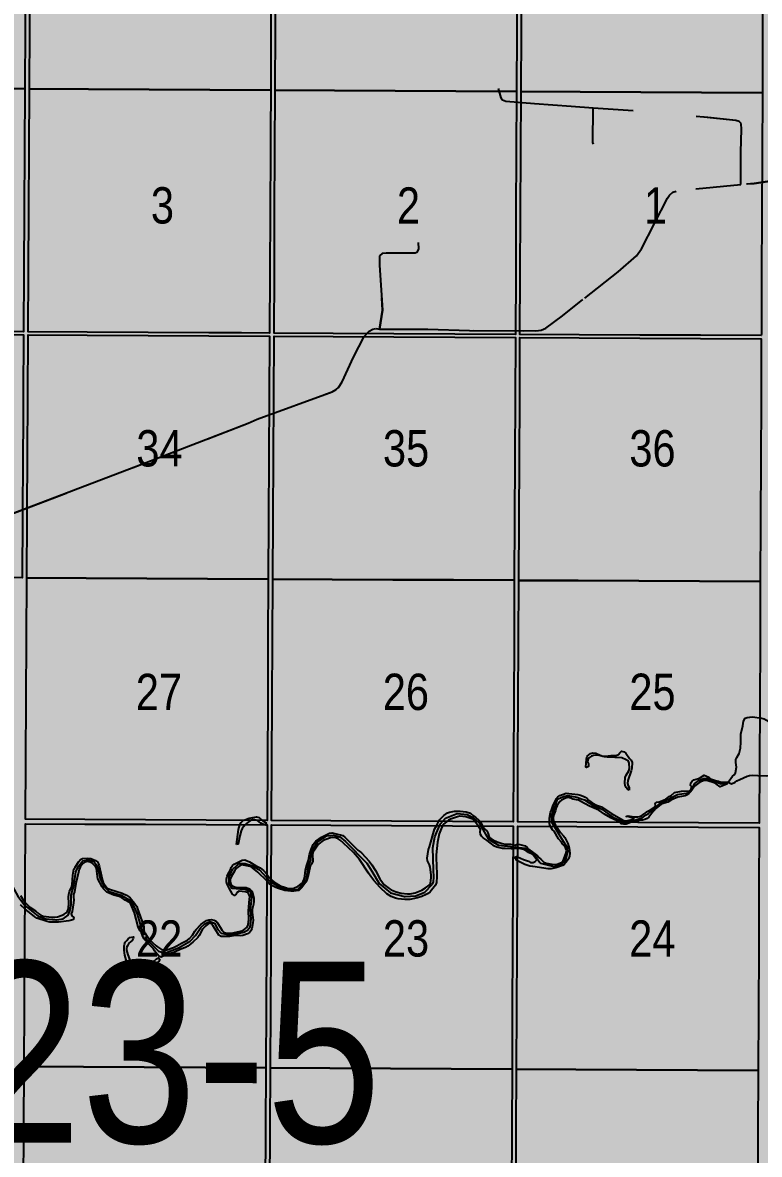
# Model space of a CAD drawing. Extents: x 403018 to 417191, y 6033193 to 6042673.
# Drawn here: x 413922.9 to 414085.4, y 6036116.4 to 6036366 of the extents above; entities that cross this region are included whole.
import ezdxf

# ---------------------------------------------------------------- set-up
doc = ezdxf.new("R2010")
doc.units = 0
doc.header["$LTSCALE"] = 5
doc.linetypes.add('DASHED2', pattern=[9.525, 6.35, -3.175])
for name, color, linetype in [('Quarters', 8, 'Continuous'), ('RoadSeg', 57, 'DASHED2'), ('T-CREEK', 160, 'Continuous'), ('T-WATER', 160, 'Continuous')]:
    doc.layers.add(name, color=color, linetype=linetype)
doc.layers.add('ROUTE-MAP-BACKGROUND-H', color=7, linetype='Continuous', true_color=0xf0ebff)
doc.styles.add('120', font='ARIALN.TTF', dxfattribs={"height": 13})

msp = doc.modelspace()

# ---------------------------------------------------------------- hatches: boundary and pattern name
at = {"layer": 'ROUTE-MAP-BACKGROUND-H'}
h = msp.add_hatch(color=256, dxfattribs=at)
h.dxf.hatch_style = 1
h.paths.add_polyline_path([(412923.423, 6037807.465), (416092.9, 6037807.465), (416092.9, 6035965.758), (412923.423, 6035965.758)])

# ---------------------------------------------------------------- linework, layer by layer
at = {"layer": 'Quarters'}
for points in [[(413883.182, 6036351.579), (413870.129, 6036351.648), (413870.205, 6036365.037), (413870.28, 6036378.427), (413870.355, 6036391.816), (413870.431, 6036405.206), (413883.48, 6036405.137), (413896.863, 6036405.066), (413910.247, 6036404.996), (413923.63, 6036404.926), (413923.56, 6036391.536), (413923.489, 6036378.147), (413923.418, 6036364.757), (413923.347, 6036351.368), (413909.959, 6036351.438), (413896.571, 6036351.509), (413883.182, 6036351.579)], [(413977.636, 6036364.472), (413977.57, 6036351.083), (413964.182, 6036351.153), (413950.793, 6036351.224), (413937.405, 6036351.294), (413924.352, 6036351.363), (413924.422, 6036364.752), (413924.493, 6036378.142), (413924.564, 6036391.531), (413924.634, 6036404.92), (413937.683, 6036404.852), (413951.067, 6036404.781), (413964.45, 6036404.711), (413977.834, 6036404.641), (413977.768, 6036391.251), (413977.702, 6036377.862), (413977.636, 6036364.472)], [(414031.853, 6036364.187), (414031.792, 6036350.797), (414018.404, 6036350.868), (414005.016, 6036350.939), (413991.627, 6036351.009), (413978.574, 6036351.078), (413978.64, 6036364.467), (413978.706, 6036377.857), (413978.772, 6036391.246), (413978.838, 6036404.635), (413991.887, 6036404.567), (414005.27, 6036404.496), (414018.654, 6036404.426), (414032.037, 6036404.355), (414031.976, 6036390.965), (414031.914, 6036377.576), (414031.853, 6036364.187)], [(414086.07, 6036363.901), (414086.013, 6036350.511), (414072.625, 6036350.582), (414059.237, 6036350.652), (414045.849, 6036350.723), (414032.796, 6036350.792), (414032.857, 6036364.181), (414032.919, 6036377.571), (414032.98, 6036390.96), (414033.041, 6036404.349), (414046.09, 6036404.281), (414059.473, 6036404.211), (414072.856, 6036404.141), (414086.239, 6036404.071), (414086.183, 6036390.681), (414086.126, 6036377.291), (414086.07, 6036363.901)], [(413882.885, 6036298.021), (413869.827, 6036298.089), (413869.903, 6036311.479), (413869.978, 6036324.869), (413870.054, 6036338.258), (413870.129, 6036351.648), (413883.182, 6036351.579), (413896.571, 6036351.509), (413909.959, 6036351.438), (413923.347, 6036351.368), (413923.277, 6036337.978), (413923.206, 6036324.589), (413923.135, 6036311.199), (413923.064, 6036297.809), (413909.671, 6036297.88), (413896.278, 6036297.95), (413882.885, 6036298.021)], [(413977.371, 6036310.914), (413977.305, 6036297.524), (413971.119, 6036297.556), (413963.912, 6036297.594), (413950.519, 6036297.665), (413937.126, 6036297.735), (413924.068, 6036297.804), (413924.139, 6036311.194), (413924.21, 6036324.584), (413924.281, 6036337.973), (413924.352, 6036351.363), (413937.405, 6036351.294), (413950.793, 6036351.224), (413964.182, 6036351.153), (413977.57, 6036351.083), (413977.524, 6036341.769), (413977.504, 6036337.693), (413977.438, 6036324.304), (413977.371, 6036310.914)], [(414031.608, 6036310.628), (414031.546, 6036297.238), (414018.153, 6036297.309), (414004.761, 6036297.38), (413991.368, 6036297.45), (413978.309, 6036297.519), (413978.376, 6036310.909), (413978.442, 6036324.298), (413978.508, 6036337.688), (413978.574, 6036351.078), (413991.627, 6036351.009), (414005.016, 6036350.939), (414018.404, 6036350.868), (414031.792, 6036350.797), (414031.731, 6036337.408), (414031.669, 6036324.018), (414031.608, 6036310.628)], [(414085.788, 6036297.285), (414085.786, 6036296.951), (414072.393, 6036297.022), (414059.001, 6036297.093), (414045.608, 6036297.164), (414032.55, 6036297.233), (414032.612, 6036310.623), (414032.673, 6036324.013), (414032.735, 6036337.402), (414032.796, 6036350.792), (414045.849, 6036350.723), (414059.237, 6036350.652), (414072.625, 6036350.582), (414086.013, 6036350.511), (414085.956, 6036337.121), (414085.9, 6036323.731), (414085.843, 6036310.341), (414085.788, 6036297.285)], [(413882.585, 6036243.793), (413869.522, 6036243.863), (413869.598, 6036257.252), (413869.673, 6036270.641), (413869.748, 6036284.031), (413869.824, 6036297.42), (413882.882, 6036297.351), (413896.275, 6036297.281), (413909.668, 6036297.21), (413923.061, 6036297.14), (413922.99, 6036283.75), (413922.959, 6036277.943), (413922.919, 6036270.361), (413922.848, 6036256.971), (413922.778, 6036243.582), (413909.38, 6036243.652), (413895.983, 6036243.723), (413891.255, 6036243.748), (413882.585, 6036243.793)], [(413977.103, 6036256.685), (413977.037, 6036243.295), (413963.64, 6036243.366), (413950.242, 6036243.437), (413936.845, 6036243.507), (413923.782, 6036243.576), (413923.853, 6036256.966), (413923.86, 6036258.421), (413923.923, 6036270.355), (413923.994, 6036283.745), (413924.065, 6036297.135), (413937.123, 6036297.066), (413950.516, 6036296.995), (413963.909, 6036296.925), (413977.302, 6036296.855), (413977.236, 6036283.465), (413977.17, 6036270.075), (413977.103, 6036256.685)], [(414031.358, 6036256.398), (414031.297, 6036243.008), (414017.899, 6036243.079), (414004.502, 6036243.15), (413991.104, 6036243.221), (413978.042, 6036243.29), (413978.108, 6036256.68), (413978.174, 6036270.07), (413978.24, 6036283.459), (413978.306, 6036296.849), (413991.364, 6036296.781), (414004.757, 6036296.71), (414018.15, 6036296.639), (414031.543, 6036296.569), (414031.481, 6036283.178), (414031.42, 6036269.788), (414031.358, 6036256.398)], [(414085.613, 6036256.112), (414085.556, 6036242.722), (414072.159, 6036242.792), (414058.761, 6036242.863), (414045.364, 6036242.934), (414032.301, 6036243.003), (414032.363, 6036256.393), (414032.424, 6036269.783), (414032.486, 6036283.173), (414032.547, 6036296.563), (414045.605, 6036296.494), (414058.998, 6036296.423), (414072.391, 6036296.352), (414085.783, 6036296.281), (414085.726, 6036282.891), (414085.67, 6036269.501), (414085.613, 6036256.112)], [(413976.839, 6036203.125), (413976.774, 6036190.07), (413963.372, 6036190.141), (413949.97, 6036190.212), (413936.568, 6036190.283), (413923.501, 6036190.353), (413923.57, 6036203.407), (413923.641, 6036216.797), (413923.711, 6036230.187), (413923.782, 6036243.576), (413936.845, 6036243.507), (413950.242, 6036243.437), (413963.64, 6036243.366), (413977.037, 6036243.295), (413976.971, 6036229.905), (413976.905, 6036216.515), (413976.839, 6036203.125)], [(414031.112, 6036202.838), (414031.052, 6036189.783), (414017.65, 6036189.854), (414004.248, 6036189.925), (413990.846, 6036189.996), (413977.779, 6036190.065), (413977.843, 6036203.12), (413977.909, 6036216.51), (413977.975, 6036229.9), (413978.042, 6036243.29), (413991.104, 6036243.221), (414004.502, 6036243.15), (414017.899, 6036243.079), (414031.297, 6036243.008), (414031.235, 6036229.618), (414031.174, 6036216.228), (414031.112, 6036202.838)], [(414085.386, 6036202.552), (414085.33, 6036189.497), (414071.928, 6036189.567), (414058.526, 6036189.638), (414045.124, 6036189.709), (414032.056, 6036189.777), (414032.116, 6036202.833), (414032.178, 6036216.223), (414032.239, 6036229.613), (414032.301, 6036243.003), (414045.364, 6036242.934), (414058.761, 6036242.863), (414072.159, 6036242.792), (414085.556, 6036242.722), (414085.499, 6036229.332), (414085.442, 6036215.942), (414085.386, 6036202.552)], [(413976.571, 6036148.897), (413976.505, 6036135.507), (413963.098, 6036135.578), (413949.691, 6036135.649), (413936.284, 6036135.721), (413923.213, 6036135.79), (413923.283, 6036149.18), (413923.354, 6036162.569), (413923.425, 6036175.959), (413923.496, 6036189.348), (413936.563, 6036189.279), (413949.965, 6036189.208), (413963.367, 6036189.137), (413976.769, 6036189.066), (413976.703, 6036175.676), (413976.637, 6036162.287), (413976.571, 6036148.897)], [(414030.863, 6036148.608), (414030.801, 6036135.218), (414017.395, 6036135.289), (414003.988, 6036135.361), (413990.581, 6036135.432), (413977.509, 6036135.501), (413977.575, 6036148.891), (413977.641, 6036162.281), (413977.707, 6036175.671), (413977.774, 6036189.061), (413990.841, 6036188.992), (414004.243, 6036188.921), (414017.645, 6036188.85), (414031.048, 6036188.778), (414030.986, 6036175.388), (414030.924, 6036161.998), (414030.863, 6036148.608)], [(414085.156, 6036148.323), (414085.099, 6036134.933), (414071.692, 6036135.003), (414058.285, 6036135.074), (414044.878, 6036135.144), (414031.806, 6036135.213), (414031.867, 6036148.603), (414031.929, 6036161.993), (414031.99, 6036175.383), (414032.052, 6036188.773), (414045.119, 6036188.704), (414058.522, 6036188.634), (414071.924, 6036188.563), (414085.326, 6036188.493), (414085.269, 6036175.103), (414085.212, 6036161.713), (414085.156, 6036148.323)], [(413976.306, 6036095.337), (413976.242, 6036082.282), (413962.831, 6036082.354), (413949.419, 6036082.425), (413936.008, 6036082.497), (413922.932, 6036082.567), (413923.001, 6036095.621), (413923.071, 6036109.011), (413923.142, 6036122.401), (413923.213, 6036135.79), (413936.284, 6036135.721), (413949.691, 6036135.649), (413963.098, 6036135.578), (413976.505, 6036135.507), (413976.439, 6036122.117), (413976.372, 6036108.727), (413976.306, 6036095.337)], [(414030.617, 6036095.048), (414030.557, 6036081.993), (414017.145, 6036082.064), (414003.734, 6036082.135), (413990.322, 6036082.207), (413977.246, 6036082.277), (413977.311, 6036095.332), (413977.377, 6036108.722), (413977.443, 6036122.112), (413977.509, 6036135.501), (413990.581, 6036135.432), (414003.988, 6036135.361), (414017.395, 6036135.289), (414030.801, 6036135.218), (414030.74, 6036121.828), (414030.678, 6036108.438), (414030.617, 6036095.048)], [(414084.928, 6036094.763), (414084.873, 6036081.708), (414077.598, 6036081.746), (414071.461, 6036081.778), (414058.05, 6036081.849), (414044.638, 6036081.919), (414031.561, 6036081.987), (414031.621, 6036095.043), (414031.683, 6036108.433), (414031.744, 6036121.823), (414031.806, 6036135.213), (414044.878, 6036135.144), (414058.285, 6036135.074), (414071.692, 6036135.003), (414085.099, 6036134.933), (414085.042, 6036121.543), (414084.985, 6036108.153), (414084.928, 6036094.763)]]:
    msp.add_lwpolyline(points, close=True, dxfattribs=at)
at = {"layer": 'RoadSeg', "flags": 128}
for points in [[(413776.414, 6036306.899), (413776.72, 6036302.679), (413777.52, 6036301.647), (413778.985, 6036300.748), (413784.379, 6036300.515), (413800.73, 6036300.348), (413807.123, 6036300.315), (413809.754, 6036300.548), (413813.417, 6036300.182), (413858.872, 6036299.682), (413877.853, 6036299.549), (413881.282, 6036299.316), (413881.982, 6036299.049), (413882.814, 6036298.383), (413886.943, 6036293.588), (413887.41, 6036293.422), (413894.869, 6036247.867), (413956.241, 6036271.344), (413972.624, 6036277.638), (413974.556, 6036278.503), (413991.139, 6036284.597), (413992.005, 6036285.097), (413992.504, 6036285.53), (413993.37, 6036286.795), (413995.834, 6036292.19), (413998.199, 6036296.785), (413999.298, 6036297.95), (414000.063, 6036298.35), (414000.763, 6036298.55), (414001.562, 6036298.383), (414012.218, 6036298.383), (414021.442, 6036298.117), (414036.061, 6036298.017), (414037.193, 6036298.184), (414038.225, 6036298.583), (414041.955, 6036301.347), (414054.176, 6036311.037), (414058.239, 6036314.567), (414059.338, 6036316.099), (414065.098, 6036327.254), (414065.531, 6036327.92), (414066.297, 6036328.62), (414067.962, 6036329.053), (414081.282, 6036330.251), (414084.213, 6036330.518), (414088.641, 6036331.184), (414093.204, 6036330.918), (414096.167, 6036330.918), (414097.965, 6036330.351), (414099.531, 6036329.319), (414101.462, 6036326.489), (414101.995, 6036326.022), (414102.994, 6036325.523), (414111.219, 6036323.425), (414115.748, 6036322.526), (414117.612, 6036321.993), (414134.263, 6036317.031), (414135.428, 6036317.031), (414137.592, 6036317.498), (414138.825, 6036318.197), (414140.69, 6036320.894), (414140.922, 6036322.426), (414140.689, 6036326.855), (414140.989, 6036327.721), (414141.755, 6036328.886), (414143.387, 6036329.985), (414144.985, 6036330.451), (414153.31, 6036331.717), (414163, 6036333.515), (414165.065, 6036334.048), (414166.497, 6036334.68), (414167.096, 6036335.18), (414175.721, 6036348.067), (414178.651, 6036352.163), (414181.915, 6036358.057), (414182.714, 6036359.922), (414183.48, 6036363.552), (414183.946, 6036366.149), (414184.346, 6036370.611), (414184.612, 6036371.943), (414184.978, 6036372.875), (414185.944, 6036374.341), (414189.774, 6036379.602), (414191.838, 6036382.865), (414192.238, 6036383.798), (414192.837, 6036386.262), (414192.97, 6036389.192), (414193.403, 6036390.757), (414196.667, 6036397.185), (414194.569, 6036397.817), (414193.403, 6036398.516), (414185.678, 6036405.51), (414184.013, 6036406.675), (414182.947, 6036406.875), (414180.949, 6036406.542), (414179.817, 6036406.076), (414178.285, 6036404.577), (414176.787, 6036402.546), (414174.223, 6036397.218), (414173.557, 6036396.219), (414173.257, 6036395.186), (414172.791, 6036394.287), (414172.125, 6036393.655), (414166.63, 6036390.424), (414165.431, 6036389.958), (414163.633, 6036389.459), (414161.335, 6036389.259), (414159.704, 6036389.292), (414157.173, 6036389.692), (414151.545, 6036390.924), (414148.848, 6036391.057), (414147.649, 6036390.858), (414146.484, 6036390.291), (414145.451, 6036389.092), (414145.019, 6036388.193), (414144.286, 6036387.76), (414140.19, 6036387.128), (414132.398, 6036386.695), (414130.866, 6036386.695), (414127.403, 6036387.328), (414120.809, 6036388.86), (414119.411, 6036388.926), (414120.809, 6036388.86), (414127.403, 6036387.328), (414127.003, 6036369.712), (414126.903, 6036362.586), (414126.937, 6036358.39), (414126.903, 6036362.586), (414127.003, 6036369.712), (414127.403, 6036387.328), (414130.866, 6036386.695), (414132.398, 6036386.695), (414140.19, 6036387.128), (414144.286, 6036387.76), (414145.019, 6036388.193), (414145.451, 6036389.092), (414146.484, 6036390.291), (414147.649, 6036390.858), (414148.848, 6036391.057), (414151.545, 6036390.924), (414157.173, 6036389.692), (414159.704, 6036389.292), (414161.335, 6036389.259), (414163.633, 6036389.459), (414165.431, 6036389.958), (414166.63, 6036390.424), (414172.125, 6036393.655), (414172.791, 6036394.287), (414173.257, 6036395.186), (414173.557, 6036396.219), (414174.223, 6036397.218), (414176.787, 6036402.546), (414178.285, 6036404.577), (414179.817, 6036406.076), (414180.949, 6036406.542), (414182.947, 6036406.875), (414184.013, 6036406.675), (414181.249, 6036413.701), (414181.249, 6036414.5), (414181.449, 6036414.867), (414181.249, 6036414.5), (414181.249, 6036413.701), (414184.013, 6036406.675), (414185.678, 6036405.51), (414193.403, 6036398.516), (414194.569, 6036397.817), (414196.667, 6036397.185), (414196.9, 6036397.551), (414197.033, 6036398.25), (414197.899, 6036397.917), (414200.896, 6036397.251), (414201.862, 6036397.184), (414204.026, 6036395.819), (414205.092, 6036394.354), (414206.59, 6036390.424), (414207.09, 6036389.625), (414207.556, 6036389.226), (414208.821, 6036388.793), (414211.785, 6036388.926), (414213.117, 6036388.66), (414214.682, 6036387.727), (414215.914, 6036386.728), (414217.879, 6036384.597), (414217.346, 6036384.064), (414214.715, 6036379.869), (414217.346, 6036384.064), (414217.879, 6036384.597), (414220.043, 6036382.532), (414221.642, 6036381.533), (414223.207, 6036380.801), (414245.751, 6036373.941), (414248.781, 6036372.776), (414250.147, 6036372.509), (414253.676, 6036370.911), (414255.441, 6036369.812), (414258.671, 6036367.148), (414260.769, 6036365.849), (414263.633, 6036364.95), (414264.932, 6036364.85), (414265.964, 6036365.05), (414267.529, 6036365.883), (414270.493, 6036368.047), (414271.991, 6036368.88), (414273.556, 6036369.379), (414290.972, 6036370.578), (414294.902, 6036370.944), (414297.965, 6036371.577), (414299.464, 6036372.109), (414302.228, 6036373.508), (414308.555, 6036377.337), (414309.953, 6036378.37), (414311.452, 6036379.802), (414312.551, 6036381.5), (414313.25, 6036383.032), (414314.049, 6036387.661), (414315.681, 6036403.512), (414316.746, 6036409.872), (414317.879, 6036414.101), (414319.61, 6036418.197), (414330.932, 6036442.239), (414333.064, 6036446.335), (414334.828, 6036449.266), (414338.025, 6036452.862), (414369.394, 6036482.499), (414376.353, 6036489.259), (414382.714, 6036495.053), (414384.545, 6036496.285), (414387.109, 6036497.617), (414388.308, 6036498.05), (414401.861, 6036501.38), (414408.854, 6036503.012), (414426.637, 6036507.574), (414431.565, 6036508.806), (414438.391, 6036510.338), (414444.319, 6036511.97), (414448.148, 6036512.869), (414457.572, 6036515.1), (414460.003, 6036515.633), (414461.768, 6036516.265), (414464.066, 6036517.697), (414466.164, 6036519.562), (414466.763, 6036519.862), (414466.929, 6036520.228), (414467.429, 6036520.661), (414467.795, 6036520.761), (414470.659, 6036523.491), (414478.052, 6036529.485), (414479.617, 6036530.984), (414481.248, 6036532.149), (414488.674, 6036538.543), (414489.507, 6036539.442), (414491.438, 6036541.04), (414492.437, 6036541.673), (414500.762, 6036548.799), (414505.158, 6036554.394), (414505.391, 6036554.926), (414510.12, 6036561.02), (414510.186, 6036561.32), (414512.617, 6036564.384), (414512.65, 6036564.617), (414519.011, 6036573.108), (414519.211, 6036573.575), (414520.742, 6036575.472), (414522.74, 6036578.503), (414524.139, 6036580.268), (414524.206, 6036580.567), (414525.704, 6036582.765), (414528.035, 6036585.962), (414528.601, 6036586.528), (414532.231, 6036591.956), (414534.362, 6036594.853), (414534.828, 6036595.286), (414537.126, 6036598.683), (414540.156, 6036602.679), (414574.189, 6036635.745), (414575.354, 6036636.678)], [(414322.925, 6036280.447), (414321.042, 6036286.096), (414320.01, 6036288.527), (414318.778, 6036290.491), (414317.413, 6036291.99), (414314.848, 6036293.921), (414311.885, 6036295.419), (414307.989, 6036297.118), (414306.057, 6036298.35), (414304.659, 6036299.416), (414302.427, 6036301.613), (414301.428, 6036302.879), (414300.463, 6036304.577), (414299.93, 6036306.275), (414299.331, 6036309.905), (414298.731, 6036312.336), (414298.365, 6036313.202), (414297.399, 6036314.667), (414295.368, 6036316.465), (414289.674, 6036319.829), (414288.375, 6036320.728), (414287.276, 6036321.76), (414285.911, 6036323.059), (414285.145, 6036323.858), (414282.581, 6036327.288), (414279.051, 6036332.283), (414277.353, 6036334.88), (414273.79, 6036342.839), (414272.824, 6036344.371), (414270.959, 6036346.402), (414267.329, 6036349.066), (414263.267, 6036351.563), (414249.414, 6036357.757), (414246.683, 6036359.322), (414245.485, 6036360.488), (414244.519, 6036361.82), (414244.152, 6036362.586), (414243.453, 6036364.584), (414242.521, 6036368.18), (414242.521, 6036369.778), (414242.754, 6036370.511), (414243.453, 6036371.477), (414244.053, 6036372.009), (414244.685, 6036372.409), (414246.084, 6036372.842), (414247.649, 6036372.909), (414248.781, 6036372.776), (414245.751, 6036373.941), (414223.207, 6036380.801), (414221.642, 6036381.533), (414220.043, 6036382.532), (414217.879, 6036384.597), (414215.914, 6036386.728), (414214.682, 6036387.727), (414213.117, 6036388.66), (414211.785, 6036388.926), (414208.821, 6036388.793), (414207.556, 6036389.226), (414207.09, 6036389.625), (414206.59, 6036390.424), (414205.092, 6036394.354), (414204.026, 6036395.819), (414201.862, 6036397.184), (414200.896, 6036397.251), (414197.899, 6036397.917), (414197.033, 6036398.25), (414200.496, 6036405.043), (414205.525, 6036415.599), (414208.122, 6036420.494), (414208.488, 6036421.993), (414208.488, 6036428.187), (414208.455, 6036428.653), (414208.588, 6036429.785), (414209.387, 6036431.217), (414213.75, 6036436.878), (414214.416, 6036437.478), (414215.248, 6036437.844), (414214.615, 6036441.307), (414214.316, 6036441.94), (414213.65, 6036442.473), (414191.372, 6036456.658), (414188.608, 6036458.024), (414184.745, 6036459.456), (414181.815, 6036460.821), (414180.516, 6036462.086), (414178.718, 6036464.85), (414178.019, 6036465.45), (414175.122, 6036466.848), (414166.897, 6036472.076), (414166.497, 6036472.442), (414159.97, 6036476.505), (414158.438, 6036476.738), (414138.691, 6036474.407), (414137.393, 6036474.607), (414135.128, 6036475.939), (414137.393, 6036474.607), (414138.691, 6036474.407), (414158.438, 6036476.738), (414159.97, 6036476.505), (414166.497, 6036472.442), (414166.897, 6036472.076), (414175.122, 6036466.848), (414178.019, 6036465.45), (414178.718, 6036464.85), (414180.516, 6036462.086), (414181.815, 6036460.821), (414184.745, 6036459.456), (414188.608, 6036458.024), (414191.372, 6036456.658), (414213.65, 6036442.473), (414214.316, 6036441.94), (414214.615, 6036441.307), (414215.248, 6036437.844), (414216.48, 6036437.944), (414218.645, 6036437.711), (414234.063, 6036434.714), (414236.76, 6036434.913), (414237.093, 6036435.113), (414237.359, 6036435.579), (414237.359, 6036436.146), (414236.593, 6036443.905), (414236.427, 6036447.368), (414236.727, 6036449.399), (414238.725, 6036456.525), (414239.391, 6036457.99), (414240.589, 6036459.222), (414242.454, 6036460.021), (414245.385, 6036460.821), (414248.315, 6036461.42), (414250.313, 6036461.786), (414253.01, 6036462.119), (414257.406, 6036461.553), (414260.37, 6036461.021), (414262.334, 6036460.821), (414263.733, 6036460.754), (414265.431, 6036461.154), (414267.962, 6036462.652), (414281.448, 6036472.243), (414283.413, 6036473.242), (414280.15, 6036474.54), (414276.953, 6036475.506), (414276.021, 6036475.639), (414274.755, 6036475.539), (414269.794, 6036474.108), (414265.931, 6036474.008), (414264.965, 6036474.274), (414264.432, 6036474.607), (414263.7, 6036475.473), (414262.501, 6036478.17), (414261.768, 6036480.102), (414260.936, 6036481.5), (414260.07, 6036482.399), (414256.307, 6036484.597), (414255.574, 6036485.396), (414255.341, 6036486.362), (414255.508, 6036490.558), (414255.241, 6036492.855), (414254.076, 6036497.218), (414253.61, 6036498.45), (414252.378, 6036500.781), (414252.078, 6036502.546), (414251.945, 6036508.173), (414251.478, 6036509.738), (414250.912, 6036510.671), (414249.747, 6036511.87), (414247.383, 6036513.768), (414245.784, 6036514.7), (414242.854, 6036516.032), (414241.955, 6036516.998), (414240.756, 6036518.996), (414239.99, 6036519.495), (414238.192, 6036519.928), (414238.958, 6036521.427), (414240.49, 6036522.959), (414243.087, 6036525.323), (414245.152, 6036526.588), (414248.315, 6036527.154), (414250.846, 6036527.388), (414251.479, 6036527.188), (414253.21, 6036525.39), (414253.576, 6036525.223), (414254.143, 6036525.323), (414253.576, 6036525.223), (414253.21, 6036525.39), (414251.479, 6036527.188), (414250.846, 6036527.388), (414248.315, 6036527.154), (414245.152, 6036526.588), (414243.087, 6036525.323), (414240.49, 6036522.959), (414238.958, 6036521.427), (414238.192, 6036519.928), (414237.026, 6036520.061), (414229.567, 6036520.062), (414226.703, 6036520.395), (414225.843, 6036520.749), (414222.807, 6036523.824), (414221.309, 6036525.356), (414219.511, 6036527.82), (414218.778, 6036528.686), (414218.478, 6036529.319), (414217.513, 6036530.085), (414202.528, 6036531.916), (414201.429, 6036532.183), (414196.367, 6036532.549), (414195.734, 6036532.349), (414193.703, 6036531.051), (414190.673, 6036531.15), (414190.065, 6036531.299), (414189.585, 6036531.527), (414187.876, 6036532.982), (414187.493, 6036533.25), (414182.581, 6036533.848), (414182.714, 6036530.917), (414182.647, 6036525.922), (414180.816, 6036523.491), (414179.251, 6036521.893), (414178.585, 6036520.927), (414178.352, 6036520.761), (414176.787, 6036518.763), (414175.588, 6036517.797), (414174.422, 6036517.464), (414169.927, 6036517.397), (414167.995, 6036517.564), (414169.927, 6036517.397), (414174.422, 6036517.464), (414175.588, 6036517.797), (414176.787, 6036518.763), (414178.352, 6036520.761), (414178.585, 6036520.927), (414179.251, 6036521.893), (414180.816, 6036523.491), (414182.647, 6036525.922), (414182.714, 6036530.917), (414182.581, 6036533.848), (414179.417, 6036534.281), (414178.052, 6036534.214), (414175.421, 6036534.68), (414178.052, 6036534.214), (414179.417, 6036534.281), (414182.581, 6036533.848), (414187.493, 6036533.25), (414187.876, 6036532.982), (414189.585, 6036531.527), (414190.065, 6036531.299), (414190.673, 6036531.15), (414193.703, 6036531.051), (414195.734, 6036532.349), (414196.367, 6036532.549), (414201.429, 6036532.183), (414202.528, 6036531.916), (414217.513, 6036530.085), (414218.478, 6036529.319), (414218.778, 6036528.686), (414219.511, 6036527.82), (414221.309, 6036525.356), (414222.807, 6036523.824), (414225.843, 6036520.749), (414226.703, 6036520.395), (414229.567, 6036520.062), (414229.6, 6036522.792), (414229.567, 6036520.062), (414237.026, 6036520.061), (414238.192, 6036519.928), (414239.99, 6036519.495), (414240.756, 6036518.996), (414241.955, 6036516.998), (414242.854, 6036516.032), (414245.784, 6036514.7), (414247.383, 6036513.768), (414249.747, 6036511.87), (414250.912, 6036510.671), (414251.478, 6036509.738), (414251.945, 6036508.173), (414252.078, 6036502.546), (414252.378, 6036500.781), (414253.61, 6036498.45), (414254.076, 6036497.218), (414255.241, 6036492.855), (414255.508, 6036490.558), (414255.341, 6036486.362), (414255.574, 6036485.396), (414256.307, 6036484.597), (414260.07, 6036482.399), (414260.936, 6036481.5), (414261.768, 6036480.102), (414262.501, 6036478.17), (414263.7, 6036475.473), (414264.432, 6036474.607), (414264.965, 6036474.274), (414265.931, 6036474.008), (414269.794, 6036474.108), (414274.755, 6036475.539), (414276.021, 6036475.639), (414276.953, 6036475.506), (414280.15, 6036474.54), (414283.413, 6036473.242), (414285.078, 6036472.509), (414283.413, 6036473.242), (414281.448, 6036472.243), (414267.962, 6036462.652), (414265.431, 6036461.154), (414263.733, 6036460.754), (414262.334, 6036460.821), (414260.37, 6036461.021), (414257.406, 6036461.553), (414253.01, 6036462.119), (414250.313, 6036461.786), (414248.315, 6036461.42), (414245.385, 6036460.821), (414242.454, 6036460.021), (414240.589, 6036459.222), (414239.391, 6036457.99), (414238.725, 6036456.525), (414236.727, 6036449.399), (414236.427, 6036447.368), (414236.593, 6036443.905), (414237.359, 6036436.146), (414237.359, 6036435.579), (414237.093, 6036435.113), (414236.76, 6036434.913), (414234.063, 6036434.714), (414218.645, 6036437.711), (414216.48, 6036437.944), (414215.248, 6036437.844), (414214.416, 6036437.478), (414213.75, 6036436.878), (414209.387, 6036431.217), (414208.588, 6036429.785), (414208.455, 6036428.653), (414208.488, 6036428.187), (414208.488, 6036421.993), (414208.122, 6036420.494), (414205.525, 6036415.599), (414200.496, 6036405.043), (414197.033, 6036398.25), (414196.9, 6036397.551), (414196.667, 6036397.185), (414193.403, 6036390.757), (414192.97, 6036389.192), (414192.837, 6036386.262), (414192.238, 6036383.798), (414191.838, 6036382.865), (414189.774, 6036379.602), (414185.944, 6036374.341), (414184.978, 6036372.875), (414184.612, 6036371.943), (414184.346, 6036370.611), (414183.946, 6036366.149), (414183.48, 6036363.552), (414182.714, 6036359.922), (414181.915, 6036358.057), (414178.651, 6036352.163), (414175.721, 6036348.067), (414167.096, 6036335.18), (414166.497, 6036334.68), (414165.065, 6036334.048), (414163, 6036333.515), (414153.31, 6036331.717), (414144.985, 6036330.451), (414143.387, 6036329.985), (414141.755, 6036328.886), (414140.989, 6036327.721), (414140.689, 6036326.855), (414140.922, 6036322.426), (414140.69, 6036320.894), (414138.825, 6036318.197), (414137.592, 6036317.498), (414135.428, 6036317.031), (414134.263, 6036317.031), (414117.612, 6036321.993), (414115.748, 6036322.526), (414111.219, 6036323.425), (414102.994, 6036325.523), (414101.995, 6036326.022), (414101.462, 6036326.489), (414099.531, 6036329.319), (414097.965, 6036330.351), (414096.167, 6036330.918), (414093.204, 6036330.918), (414088.641, 6036331.184), (414084.213, 6036330.518), (414081.282, 6036330.251), (414081.249, 6036337.478), (414081.449, 6036342.439), (414081.316, 6036343.738), (414080.916, 6036344.204), (414080.183, 6036344.404), (414073.124, 6036345.137), (414071.388, 6036345.294)], [(414071.318, 6036329.355), (414081.282, 6036330.251), (414081.249, 6036337.478), (414081.449, 6036342.439), (414081.316, 6036343.738), (414080.916, 6036344.204), (414080.183, 6036344.404), (414073.124, 6036345.137), (414059.138, 6036346.402), (414048.682, 6036347.135), (414043.82, 6036347.501), (414035.728, 6036348.034), (414029.434, 6036348.6), (414028.668, 6036348.866), (414028.368, 6036349.366), (414026.038, 6036357.857), (414025.205, 6036358.956), (414021.409, 6036362.719), (414020.043, 6036363.884)], [(414048.781, 6036339.176), (414048.648, 6036339.542), (414048.682, 6036347.135)], [(414010.12, 6036317.464), (414010.187, 6036316.065), (414009.82, 6036315.267), (414009.421, 6036315.133), (414003.027, 6036315.133), (414002.128, 6036315.033), (414001.595, 6036314.534), (414001.595, 6036312.503), (414002.228, 6036302.546), (414001.562, 6036298.383), (414012.218, 6036298.383), (414021.442, 6036298.117), (414036.061, 6036298.017), (414037.193, 6036298.184), (414038.225, 6036298.583), (414041.955, 6036301.347), (414046.42, 6036304.888)], [(413834.152, 6036194.513), (413838.226, 6036208.407), (413839.291, 6036211.504), (413839.591, 6036211.837), (413840.09, 6036212.136), (413854.776, 6036216.466), (413856.674, 6036217.298), (413862.967, 6036222.426), (413874.056, 6036230.951), (413874.822, 6036231.75), (413875.355, 6036232.649), (413877.32, 6036237.611), (413880.35, 6036241.973), (413881.549, 6036242.773), (413894.869, 6036247.867), (413956.241, 6036271.344), (413956.74, 6036270.345), (413956.241, 6036271.344), (413972.624, 6036277.638), (413974.556, 6036278.503), (413991.139, 6036284.597), (413992.005, 6036285.097), (413992.504, 6036285.53), (413993.37, 6036286.795), (413995.834, 6036292.19), (413998.199, 6036296.785), (413999.298, 6036297.95), (414000.063, 6036298.35), (414000.763, 6036298.55), (414001.562, 6036298.383), (414002.228, 6036302.546), (414002.058, 6036305.218)], [(414066.941, 6036041.117), (414069.594, 6036041.274), (414069.461, 6036043.871), (414069.694, 6036044.404), (414070.293, 6036045.07), (414094.702, 6036065.05), (414097.466, 6036067.515), (414105.624, 6036073.675), (414106.024, 6036074.541), (414105.824, 6036075.173), (414105.225, 6036076.106), (414102.528, 6036079.503), (414093.304, 6036090.425), (414089.741, 6036094.92), (414086.61, 6036098.483), (414096.833, 6036102.912), (414097.4, 6036104.478), (414097.899, 6036105.71), (414097.899, 6036106.575), (414095.035, 6036114.934), (414094.669, 6036115.633), (414094.069, 6036115.1), (414093.57, 6036113.768), (414093.17, 6036113.402), (414092.504, 6036113.235), (414074.289, 6036113.568), (414073.49, 6036113.935), (414069.994, 6036118.097), (414073.49, 6036113.935), (414074.289, 6036113.568), (414092.504, 6036113.235), (414093.17, 6036113.402), (414093.57, 6036113.768), (414094.069, 6036115.1), (414094.669, 6036115.633), (414094.436, 6036117.931), (414095.202, 6036128.72), (414095.335, 6036132.716), (414095.668, 6036134.314), (414097.566, 6036138.577), (414095.668, 6036134.314), (414095.335, 6036132.716), (414095.202, 6036128.72), (414094.436, 6036117.931), (414094.669, 6036115.633), (414095.035, 6036114.934), (414097.899, 6036106.575), (414097.899, 6036105.71), (414097.4, 6036104.478), (414096.833, 6036102.912), (414105.691, 6036106.742), (414107.489, 6036107.208), (414109.787, 6036107.441), (414110.853, 6036108.207), (414111.652, 6036109.239), (414112.618, 6036110.072), (414115.648, 6036111.57), (414117.279, 6036111.937), (414121.076, 6036111.804), (414117.279, 6036111.937), (414115.648, 6036111.57), (414112.618, 6036110.072), (414111.652, 6036109.239), (414110.853, 6036108.207), (414109.787, 6036107.441), (414107.489, 6036107.208), (414105.691, 6036106.742), (414096.833, 6036102.912), (414086.61, 6036098.483), (414085.478, 6036098.184), (414073.19, 6036092.656), (414070.859, 6036091.79), (414069.694, 6036091.524), (414066.264, 6036091.39), (414065.465, 6036091.624), (414064.799, 6036092.29), (414063.8, 6036093.755), (414063.034, 6036094.954), (414062.767, 6036095.786)]]:
    msp.add_lwpolyline(points, dxfattribs=at)
at = {"layer": 'T-CREEK'}
for points in [[(414078.465, 6036198.508), (414079.455, 6036199.831), (414079.784, 6036200.127), (414080.065, 6036200.545), (414080.294, 6036201.778), (414080.248, 6036202.349), (414080.13, 6036202.866), (414080.134, 6036203.465), (414080.355, 6036203.945), (414080.898, 6036204.832), (414081.071, 6036205.393), (414081.185, 6036206.014), (414081.301, 6036207.294), (414081.292, 6036209.091), (414081.68, 6036210.913), (414081.842, 6036211.987)], [(414081.842, 6036211.987), (414082.214, 6036212.609), (414082.685, 6036212.769), (414083.238, 6036212.87), (414083.841, 6036212.89), (414085.845, 6036212.598), (414086.425, 6036212.445), (414086.909, 6036212.195), (414087.307, 6036211.874), (414088.507, 6036210.706)], [(414081.033, 6036199.071), (414082.645, 6036199.834), (414083.153, 6036199.993), (414083.748, 6036200.032), (414085.011, 6036200.007), (414086.907, 6036199.907), (414087.474, 6036199.948), (414088.017, 6036200.077), (414088.475, 6036200.287), (414089.252, 6036200.823), (414089.595, 6036201.202), (414089.615, 6036201.8), (414089.529, 6036202.357), (414089.627, 6036203.031), (414089.864, 6036204.321), (414090.044, 6036204.873), (414090.308, 6036205.303), (414091.037, 6036205.928), (414091.493, 6036206.173), (414093.548, 6036206.513)], [(414060.421, 6036191.274), (414060.917, 6036191.6), (414063.211, 6036193.649), (414064.138, 6036194.186), (414067.261, 6036195.796), (414069.652, 6036196.186), (414070.097, 6036196.509), (414070.479, 6036196.902), (414070.719, 6036197.578), (414071.155, 6036198.2), (414072.028, 6036198.865), (414073.064, 6036199.345), (414073.794, 6036199.367), (414074.449, 6036199.094), (414076.085, 6036198.418), (414076.913, 6036198.134), (414077.666, 6036198.244), (414078.342, 6036198.451), (414078.465, 6036198.508)], [(414078.465, 6036198.508), (414079.243, 6036198.145), (414080.042, 6036198.487), (414080.376, 6036198.773), (414081.033, 6036199.071)], [(414039.545, 6036189.697), (414039.545, 6036191.063), (414039.886, 6036191.941), (414040.862, 6036194.723), (414042.131, 6036195.357), (414043.107, 6036195.552), (414045.059, 6036195.211), (414046.234, 6036194.786)], [(414046.234, 6036194.786), (414046.815, 6036194.576), (414048.816, 6036193.259), (414050.621, 6036192.576), (414053.061, 6036190.819), (414055.306, 6036189.745), (414055.891, 6036189.599), (414056.672, 6036189.794), (414059.502, 6036190.673), (414060.421, 6036191.274)], [(414013.239, 6036176.002), (414013.488, 6036176.522), (414013.585, 6036177.546), (414013.488, 6036179.157), (414013.366, 6036184.012), (414013.805, 6036186.476), (414014.927, 6036189.257), (414016.098, 6036190.575), (414018.709, 6036191.624), (414020.905, 6036191.38), (414022.247, 6036190.697), (414023.515, 6036189.55), (414024.369, 6036188.038), (414025.516, 6036186.037), (414026.541, 6036185.329), (414027.834, 6036184.597), (414031.786, 6036184.183), (414033.616, 6036183.987), (414034.494, 6036183.304), (414035.714, 6036182.572), (414036.925, 6036180.811)], [(414036.925, 6036180.811), (414037.056, 6036180.621), (414040.057, 6036179.889), (414041.643, 6036180.328), (414042.619, 6036181.231), (414043.131, 6036183.085), (414043.034, 6036184.061), (414041.399, 6036186.622), (414039.545, 6036189.697)], [(413986.687, 6036183.365), (413986.699, 6036183.426), (413987.87, 6036185.281), (413989.944, 6036186.647), (413991.457, 6036186.818), (413992.847, 6036186.427), (413994.067, 6036185.451), (413998.776, 6036180.645), (413999.866, 6036178.855)], [(413930.149, 6036168.142), (413930.291, 6036168.129), (413931.779, 6036168.397), (413932.926, 6036169.178), (413933.292, 6036170.056), (413933.536, 6036171.545), (413933.585, 6036173.57), (413934.17, 6036175.741), (413934.609, 6036178.718), (413935.146, 6036179.986), (413936.122, 6036181.157), (413937.415, 6036181.377), (413938.562, 6036180.987), (413939.391, 6036179.986), (413939.928, 6036177.205), (413940.807, 6036175.521), (413941.929, 6036174.399), (413944.613, 6036173.618), (413946.589, 6036172.423), (413947.174, 6036171.569), (413947.32, 6036171.237)], [(413970.165, 6036180.238), (413970.474, 6036180.547), (413971.914, 6036180.572), (413973.305, 6036180.133), (413975.086, 6036179.157), (413977.452, 6036176.595), (413979.55, 6036175.351), (413982.356, 6036174.692), (413983.625, 6036174.936), (413984.747, 6036176.131), (413985.455, 6036177.205), (413985.894, 6036180.084), (413986.393, 6036181.295)], [(413986.393, 6036181.295), (413986.406, 6036181.328), (413986.455, 6036182.182), (413986.687, 6036183.365)], [(413918.515, 6036179.001), (413919.092, 6036178.303), (413921.825, 6036173.374), (413923.338, 6036171.301), (413926.29, 6036168.958), (413927.973, 6036168.348), (413930.149, 6036168.142)], [(413953.366, 6036161.062), (413953.737, 6036160.907), (413954.591, 6036160.931), (413957.251, 6036161.956), (413959.788, 6036163.42), (413960.984, 6036164.664), (413962.13, 6036166.445), (413963.057, 6036167.299), (413964.155, 6036167.763), (413965.156, 6036167.421), (413965.936, 6036166.006), (413966.644, 6036165.177), (413968.523, 6036164.811), (413970.377, 6036165.104), (413971.621, 6036165.396), (413972.475, 6036165.884), (413973.012, 6036166.592), (413973.231, 6036168.275), (413973.134, 6036170.495), (413973.256, 6036171.691), (413973.402, 6036173.008), (413973.183, 6036174.228), (413972.036, 6036174.814), (413970.767, 6036174.887), (413969.108, 6036175.082), (413968.376, 6036176.058), (413968.376, 6036177.595), (413969.181, 6036179.254), (413970.165, 6036180.238)], [(413999.866, 6036178.855), (414001.508, 6036176.156), (414004.021, 6036174.082), (414007.096, 6036173.301), (414007.204, 6036173.308)], [(414007.204, 6036173.308), (414009.584, 6036173.448), (414011.56, 6036174.277), (414013.195, 6036175.912), (414013.239, 6036176.002)], [(413947.32, 6036171.237), (413948.028, 6036169.617), (413949.257, 6036165.718)], [(413949.257, 6036165.718), (413949.297, 6036165.591), (413949.726, 6036164.769)], [(413949.89, 6036164.453), (413950.2, 6036163.859), (413952.859, 6036161.273), (413953.366, 6036161.062)]]:
    msp.add_lwpolyline(points, dxfattribs=at)
at = {"layer": 'T-WATER'}
for points in [[(414056.619, 6036196.77), (414056.289, 6036196.961), (414055.965, 6036197.307), (414055.752, 6036197.763), (414055.677, 6036198.304), (414055.76, 6036199.564), (414055.996, 6036200.079), (414056.531, 6036201.012), (414056.734, 6036201.529), (414056.646, 6036202.658), (414056.476, 6036203.145), (414056.003, 6036203.405), (414054.992, 6036203.874), (414051.839, 6036203.987), (414051.176, 6036204.079), (414050.005, 6036204.408), (414049.351, 6036204.462), (414048.805, 6036204.382), (414048.318, 6036204.222), (414047.883, 6036203.978), (414047.589, 6036203.567), (414047.472, 6036202.97), (414047.694, 6036202.522), (414047.692, 6036201.939), (414047.241, 6036201.748), (414047.111, 6036201.779), (414047.229, 6036203.61), (414047.373, 6036204.211), (414047.741, 6036204.551), (414048.141, 6036204.815), (414048.642, 6036204.97), (414049.259, 6036204.897), (414050.261, 6036204.437), (414050.831, 6036204.268), (414051.446, 6036204.261), (414052.593, 6036204.389), (414053.794, 6036204.403), (414054.273, 6036204.584), (414054.583, 6036204.988), (414054.939, 6036205.331), (414055.513, 6036205.209), (414055.924, 6036204.927), (414056.714, 6036203.696), (414057.071, 6036203.335), (414057.272, 6036202.856), (414057.213, 6036201.61), (414057.083, 6036201), (414056.316, 6036198.857), (414056.251, 6036198.239), (414056.386, 6036197.732), (414056.618, 6036197.298), (414056.619, 6036196.77)], [(413970.024, 6036184.768), (413970.445, 6036188.073), (413970.756, 6036189.098), (413971.089, 6036189.595), (413971.422, 6036189.946), (413971.671, 6036190.098), (413971.842, 6036190.203), (413972.82, 6036190.547), (413974.453, 6036190.87), (413974.994, 6036190.7), (413975.784, 6036190.076), (413976.582, 6036189.501), (413976.517, 6036189.067), (413976.508, 6036189.007), (413976.384, 6036189.068), (413975.869, 6036189.247), (413975.412, 6036189.488), (413974.69, 6036190.082), (413974.042, 6036190.232), (413973.469, 6036190.163), (413973.288, 6036190.089), (413973.013, 6036189.977), (413972.61, 6036189.713), (413972.235, 6036189.422), (413971.943, 6036189.092), (413971.285, 6036188.289), (413971.042, 6036187.799), (413970.742, 6036186.66), (413970.403, 6036184.829), (413970.024, 6036184.768)], [(413949.241, 6036157.215), (413948.602, 6036157.249), (413947.985, 6036157.356), (413947.444, 6036157.522), (413946.531, 6036158.07), (413946.196, 6036158.426), (413945.928, 6036158.847), (413945.728, 6036159.331), (413945.431, 6036160.361), (413945.27, 6036161.453), (413945.22, 6036162.036), (413945.278, 6036162.453), (413945.31, 6036162.68), (413945.501, 6036163.201), (413945.804, 6036163.594), (413946.154, 6036163.936), (413946.536, 6036164.235), (413947.316, 6036164.419), (413947.232, 6036164.017), (413946.986, 6036163.571), (413946.265, 6036162.976), (413945.954, 6036162.449), (413945.795, 6036162.041), (413945.789, 6036161.449), (413946.055, 6036160.434), (413946.418, 6036159.45), (413946.638, 6036159.014), (413947.173, 6036158.217), (413947.627, 6036157.976), (413948.196, 6036157.834), (413948.831, 6036157.822), (413949.806, 6036158.077), (413950.803, 6036158.473), (413951.688, 6036158.928), (413952.409, 6036159.537), (413952.805, 6036159.788), (413953.09, 6036159.432), (413952.864, 6036158.942), (413952.563, 6036158.553), (413950.851, 6036157.568), (413949.802, 6036157.309), (413949.241, 6036157.215)]]:
    msp.add_lwpolyline(points, close=True, dxfattribs=at)
msp.add_lwpolyline([(413922.408, 6036173.526), (413923.057, 6036172.403), (413923.404, 6036171.976), (413924.421, 6036170.961), (413925.679, 6036170.108), (413926.42, 6036169.453), (413926.837, 6036169.171), (413927.349, 6036168.945), (413929.328, 6036168.723), (413929.97, 6036168.737), (413930.537, 6036168.844), (413931.567, 6036169.156), (413932.051, 6036169.377), (413932.443, 6036169.676), (413932.768, 6036170.083), (413932.951, 6036170.628), (413933.024, 6036171.931), (413932.975, 6036173.139), (413933.034, 6036173.785), (413933.175, 6036174.401), (413933.635, 6036175.366), (413933.769, 6036175.974), (413933.955, 6036178.023), (413934.18, 6036179.288), (413934.423, 6036179.742), (413935.28, 6036181.036), (413935.594, 6036181.426), (413936.06, 6036181.641), (413937.233, 6036181.726), (413937.871, 6036181.687), (413938.92, 6036181.257), (413939.35, 6036180.958), (413939.598, 6036180.522), (413939.753, 6036180.04), (413940.466, 6036176.806), (413940.642, 6036176.354), (413940.888, 6036175.933), (413941.522, 6036175.16), (413941.998, 6036174.931), (413944.781, 6036174.066), (413945.748, 6036173.606), (413946.201, 6036173.311), (413946.564, 6036172.987), (413946.9, 6036172.638), (413947.544, 6036171.796), (413948.025, 6036171.057), (413948.224, 6036170.586), (413949.449, 6036167.132), (413949.57, 6036166.61), (413949.602, 6036166.029), (413949.698, 6036165.501), (413949.843, 6036165.257), (413950.49, 6036164.244), (413951.474, 6036163.172), (413952.332, 6036162.415), (413952.591, 6036162.187), (413953.468, 6036161.612), (413954.07, 6036161.498), (413954.675, 6036161.544), (413956.134, 6036162.05), (413956.857, 6036162.391), (413957.881, 6036163.021), (413959.253, 6036163.695), (413959.634, 6036164.005), (413960.308, 6036164.758), (413960.847, 6036165.649), (413961.164, 6036166.04), (413962.168, 6036167.132), (413962.965, 6036167.707), (413963.408, 6036167.972), (413963.895, 6036168.177), (413964.474, 6036168.227), (413965.078, 6036168.068), (413965.525, 6036167.821), (413965.836, 6036167.462), (413966.888, 6036165.769), (413967.255, 6036165.447), (413967.753, 6036165.228), (413968.998, 6036165.246), (413969.584, 6036165.322), (413970.649, 6036165.573), (413971.175, 6036165.741), (413971.612, 6036165.972), (413972.409, 6036166.551), (413972.567, 6036167.04), (413972.738, 6036168.307), (413972.666, 6036170.119), (413972.924, 6036172.716), (413972.942, 6036173.329), (413972.78, 6036173.803), (413972.479, 6036174.164), (413971.936, 6036174.36), (413970.652, 6036174.446), (413970.216, 6036174.23), (413969.923, 6036173.836), (413969.576, 6036173.498), (413969.178, 6036173.815), (413968.441, 6036175.123), (413967.982, 6036176.029), (413967.814, 6036176.504), (413967.834, 6036177.106), (413967.96, 6036177.747), (413968.157, 6036178.258), (413968.671, 6036179.167), (413968.882, 6036179.689), (413969.155, 6036180.101), (413969.501, 6036180.426), (413971.276, 6036181.33), (413971.842, 6036181.355), (413972.894, 6036180.914), (413974.224, 6036180.118), (413975.215, 6036179.636), (413975.958, 6036179.002), (413976.716, 6036178.189), (413977.218, 6036177.513), (413977.715, 6036176.996), (413978.354, 6036176.472), (413979.695, 6036175.661), (413980.815, 6036175.255), (413981.416, 6036175.096), (413982.099, 6036175.054), (413982.664, 6036175.108), (413983.594, 6036175.544), (413984.028, 6036175.839), (413984.394, 6036176.161), (413984.707, 6036176.596), (413984.917, 6036177.14), (413985.068, 6036177.756), (413985.252, 6036179.065), (413985.541, 6036180.21), (413985.89, 6036181.276), (413986.094, 6036182.551), (413986.477, 6036183.691), (413986.934, 6036184.727), (413987.215, 6036185.123), (413987.556, 6036185.478), (413988.74, 6036186.379), (413990.083, 6036187.064), (413990.569, 6036187.245), (413991.134, 6036187.327), (413992.289, 6036187.014), (413992.934, 6036186.902), (413993.515, 6036186.715), (413993.958, 6036186.41), (413996.775, 6036183.495), (413997.251, 6036183.238), (413997.626, 6036182.929), (413999.309, 6036181.075), (413999.901, 6036180.306), (414000.704, 6036179.032), (414001.666, 6036177.195), (414002.212, 6036176.372), (414002.543, 6036175.975), (414003.731, 6036175.031), (414004.176, 6036174.784), (414005.232, 6036174.342), (414006.378, 6036174.035), (414007.709, 6036173.855), (414008.322, 6036173.888), (414009.439, 6036174.127), (414010.883, 6036174.683), (414011.731, 6036175.186), (414012.491, 6036175.785), (414012.782, 6036176.202), (414012.917, 6036176.798), (414012.983, 6036177.468), (414012.965, 6036178.088), (414012.744, 6036179.765), (414012.592, 6036180.294), (414012.129, 6036181.142), (414012.109, 6036181.716), (414012.411, 6036183.657), (414012.565, 6036184.229), (414013.728, 6036188.119), (414014.11, 6036188.868), (414014.63, 6036189.87), (414014.76, 6036190.089), (414015.769, 6036191.174), (414016.561, 6036191.735), (414017.035, 6036191.913), (414018.144, 6036192.093), (414018.722, 6036192.14), (414019.36, 6036192.113), (414020.66, 6036191.963), (414021.63, 6036191.674), (414022.318, 6036191.046), (414022.739, 6036190.764), (414023.506, 6036190.127), (414023.748, 6036189.821), (414024.058, 6036189.311), (414024.283, 6036188.814), (414024.852, 6036188.082), (414025.225, 6036187.772), (414025.471, 6036187.366), (414025.741, 6036186.379), (414026.113, 6036186.057), (414026.545, 6036185.792), (414027.527, 6036185.336), (414028.631, 6036184.976), (414029.252, 6036184.856), (414029.902, 6036184.803), (414030.473, 6036184.849), (414031.029, 6036184.655), (414031.497, 6036184.597), (414031.939, 6036184.812), (414032.034, 6036184.809), (414032.541, 6036184.793), (414033.681, 6036184.477), (414034.144, 6036184.091), (414034.416, 6036183.704), (414035.25, 6036183.15), (414036.42, 6036182.242), (414036.743, 6036181.87), (414037.13, 6036181.555), (414037.814, 6036180.861), (414038.3, 6036180.625), (414039.578, 6036180.417), (414040.222, 6036180.376), (414040.789, 6036180.421), (414041.705, 6036180.824), (414042.066, 6036181.13), (414042.703, 6036182.686), (414042.8, 6036183.328), (414042.773, 6036183.649), (414042.559, 6036184.093), (414042.276, 6036184.488), (414041.945, 6036184.849), (414041.692, 6036185.274), (414041.062, 6036186.016), (414040.1, 6036187.704), (414039.699, 6036188.019), (414039.291, 6036188.734), (414039.193, 6036188.872), (414039.048, 6036189.382), (414039.047, 6036189.741), (414039.053, 6036190.584), (414039.3, 6036191.836), (414039.528, 6036192.341), (414039.894, 6036193.465), (414040.602, 6036194.901), (414040.903, 6036195.296), (414041.32, 6036195.532), (414042.708, 6036196.057), (414043.315, 6036196.029), (414045.315, 6036195.758), (414045.931, 6036195.631), (414046.456, 6036195.426), (414046.958, 6036195.19), (414047.345, 6036194.873), (414047.67, 6036194.521), (414048.132, 6036194.25), (414048.502, 6036193.937), (414049.459, 6036193.439), (414050.542, 6036193.034), (414052.743, 6036191.627), (414055.473, 6036190.07), (414056.054, 6036189.967), (414057.57, 6036190.323), (414057.649, 6036190.525), (414056.588, 6036190.849), (414055.977, 6036190.935), (414056.443, 6036191.07), (414057.713, 6036190.874), (414058.537, 6036190.858), (414058.914, 6036190.902), (414059.374, 6036191.11), (414059.75, 6036191.402), (414060.163, 6036191.635), (414060.477, 6036191.967), (414061.358, 6036192.399), (414062.177, 6036192.91), (414062.458, 6036193.325), (414062.395, 6036193.782), (414062.772, 6036194.07), (414063.287, 6036194.194), (414064.695, 6036194.774), (414065.482, 6036195.334), (414065.926, 6036195.56), (414066.646, 6036196.217), (414068.198, 6036196.536), (414069.971, 6036196.624), (414070.324, 6036196.939), (414070.492, 6036197.465), (414070.132, 6036197.787), (414070.225, 6036198.342), (414070.521, 6036198.746), (414070.916, 6036199.019), (414071.945, 6036199.28), (414072.341, 6036199.555), (414073.192, 6036200.011), (414074.185, 6036199.581), (414074.57, 6036199.274), (414075.677, 6036198.902), (414076.316, 6036198.751), (414076.821, 6036198.533), (414077.177, 6036198.48), (414078.465, 6036198.508), (414078.178, 6036198.047), (414076.744, 6036197.508), (414075.884, 6036198.093), (414075.418, 6036198.332), (414073.747, 6036198.899), (414073.174, 6036198.871), (414072.241, 6036198.505), (414071.022, 6036197.625), (414070.48, 6036196.733), (414070.178, 6036196.342), (414069.824, 6036196.011), (414069.415, 6036195.729), (414068.966, 6036195.497), (414067.362, 6036195.22), (414066.006, 6036194.602), (414065.159, 6036194.095), (414064.684, 6036193.919), (414064.156, 6036193.809), (414063.678, 6036193.619), (414062.497, 6036192.732), (414061.549, 6036191.624), (414060.97, 6036190.799), (414060.574, 6036190.476), (414060.127, 6036190.248), (414059.582, 6036190.138), (414058.974, 6036190.143), (414058.533, 6036189.876), (414057.434, 6036189.786), (414056.921, 6036189.647), (414055.989, 6036189.257), (414055.426, 6036189.215), (414054.882, 6036189.352), (414054.562, 6036189.659), (414052.559, 6036190.631), (414051.202, 6036191.434), (414049.957, 6036192.365), (414047.9, 6036193.244), (414046.005, 6036194.271), (414045.483, 6036194.512), (414044.241, 6036194.778), (414043.771, 6036195.012), (414043.166, 6036195.099), (414042.63, 6036194.986), (414041.737, 6036194.554), (414041.366, 6036194.209), (414040.743, 6036193.363), (414040.542, 6036192.846), (414040.402, 6036192.244), (414039.975, 6036191.177), (414039.876, 6036190.562), (414039.927, 6036189.98), (414040.029, 6036189.735), (414040.381, 6036189.053), (414040.637, 6036188.727), (414041.472, 6036187.394), (414042.167, 6036186.673), (414042.436, 6036186.296), (414043.087, 6036184.961), (414043.396, 6036183.933), (414043.518, 6036182.826), (414043.44, 6036182.175), (414043.268, 6036181.606), (414042.998, 6036181.163), (414042.335, 6036180.377), (414041.916, 6036180.139), (414040.485, 6036179.616), (414039.396, 6036179.416), (414038.776, 6036179.429), (414035.365, 6036179.878), (414034.75, 6036180.009), (414033.636, 6036180.384), (414032.017, 6036181.156), (414031.716, 6036181.36), (414031.364, 6036181.866), (414031.818, 6036182.104), (414032.022, 6036182.035), (414033.338, 6036181.454), (414034.418, 6036181.073), (414034.868, 6036180.808), (414035.454, 6036180.779), (414035.872, 6036181.025), (414036.236, 6036181.351), (414036.002, 6036181.77), (414035.424, 6036182.523), (414034.455, 6036182.986), (414033.59, 6036183.566), (414033.043, 6036183.743), (414032.384, 6036183.858), (414032.03, 6036183.843), (414031.025, 6036183.787), (414030.615, 6036183.778), (414029.315, 6036183.906), (414028.687, 6036183.898), (414027.47, 6036184.183), (414026.9, 6036184.379), (414025.334, 6036185.654), (414024.423, 6036186.221), (414024.094, 6036186.575), (414023.835, 6036186.977), (414023.758, 6036187.524), (414023.846, 6036188.101), (414023.419, 6036188.818), (414022.631, 6036189.827), (414022.152, 6036190.369), (414021.473, 6036190.532), (414020.621, 6036190.883), (414019.963, 6036190.962), (414019.313, 6036190.972), (414018.741, 6036190.873), (414017.24, 6036190.363), (414016.769, 6036190.137), (414016.399, 6036189.86), (414015.641, 6036189.161), (414015.45, 6036188.861), (414015.141, 6036188.209), (414014.741, 6036187.1), (414014.339, 6036185.239), (414014.039, 6036182.453), (414014.031, 6036181.843), (414014.231, 6036178.288), (414014.212, 6036177.68), (414014.12, 6036176.418), (414013.888, 6036175.792), (414012.711, 6036174.306), (414012.314, 6036173.979), (414011.897, 6036173.731), (414010.923, 6036173.315), (414009.953, 6036172.978), (414008.276, 6036172.636), (414007.138, 6036172.617), (414005.709, 6036172.782), (414005.098, 6036172.93), (414004.169, 6036173.285), (414003.181, 6036173.908), (414001.721, 6036175.258), (414000.302, 6036176.812), (413999.659, 6036177.669), (413999.151, 6036178.451), (413997.14, 6036181.465), (413995.841, 6036182.967), (413993.636, 6036185.067), (413992.894, 6036185.708), (413992.456, 6036186.01), (413991.943, 6036186.209), (413991.286, 6036186.302), (413990.738, 6036186.218), (413989.741, 6036185.873), (413989.288, 6036185.683), (413988.875, 6036185.428), (413988.131, 6036184.811), (413987.804, 6036184.402), (413987.256, 6036183.535), (413986.924, 6036183.151), (413986.798, 6036182.54), (413986.856, 6036181.075), (413986.545, 6036180.393), (413986.264, 6036179.984), (413985.728, 6036177.55), (413985.543, 6036176.984), (413985.307, 6036176.491), (413984.43, 6036175.278), (413983.751, 6036174.64), (413982.646, 6036174.473), (413982.045, 6036174.442), (413980.698, 6036174.605), (413979.055, 6036175.144), (413978.546, 6036175.346), (413977.709, 6036175.787), (413977.199, 6036176.176), (413976.709, 6036176.735), (413974.77, 6036178.692), (413973.546, 6036179.644), (413973.045, 6036179.879), (413971.214, 6036180.281), (413970.73, 6036180.086), (413970.34, 6036179.796), (413969.976, 6036179.435), (413969.65, 6036179.016), (413968.856, 6036177.625), (413968.639, 6036177.134), (413968.637, 6036176.538), (413968.811, 6036176.041), (413969.12, 6036175.672), (413969.585, 6036175.432), (413970.209, 6036175.316), (413972.148, 6036175.289), (413972.65, 6036175.085), (413973.067, 6036174.816), (413973.379, 6036174.445), (413973.592, 6036174.004), (413973.823, 6036172.918), (413973.861, 6036172.3), (413973.787, 6036171.609), (413973.484, 6036170.464), (413973.49, 6036169.829), (413973.675, 6036168.098), (413973.628, 6036167.46), (413973.393, 6036166.228), (413973.201, 6036165.706), (413972.865, 6036165.341), (413972.431, 6036165.086), (413971.455, 6036164.711), (413970.874, 6036164.645), (413969.624, 6036164.669), (413968.502, 6036164.493), (413966.614, 6036164.487), (413966.161, 6036164.738), (413965.875, 6036165.116), (413964.831, 6036166.887), (413964.546, 6036167.275), (413964.03, 6036167.43), (413963.235, 6036166.82), (413962.526, 6036166.107), (413961.828, 6036164.676), (413961.524, 6036164.289), (413960.412, 6036163.225), (413959.309, 6036162.378), (413958.789, 6036162.06), (413957.754, 6036161.713), (413956.35, 6036161.034), (413954.336, 6036160.387), (413953.421, 6036159.949), (413952.931, 6036160.176), (413951.951, 6036161.342), (413951.693, 6036161.763), (413951.366, 6036162.14), (413951.094, 6036162.422), (413949.835, 6036163.727), (413949.642, 6036163.928), (413949.406, 6036164.351), (413949.055, 6036165.308), (413948.717, 6036165.788), (413948.34, 6036166.582), (413947.501, 6036169.721), (413946.728, 6036171.614), (413946.43, 6036172.002), (413945.5, 6036172.5), (413944.627, 6036173.107), (413944.14, 6036173.325), (413942.949, 6036173.607), (413941.915, 6036174.007), (413941.452, 6036174.279), (413941.067, 6036174.62), (413940.705, 6036174.992), (413940.423, 6036175.392), (413939.472, 6036177.159), (413939.337, 6036177.715), (413939.236, 6036178.89), (413939.137, 6036179.448), (413938.94, 6036179.906), (413938.211, 6036180.621), (413937.754, 6036180.858), (413937.132, 6036180.989), (413936.597, 6036180.868), (413936.158, 6036180.598), (413935.814, 6036180.235), (413935.52, 6036179.791), (413935.308, 6036179.271), (413935.151, 6036178.671), (413934.592, 6036176.182), (413934.269, 6036174.302), (413934.11, 6036173.753), (413934.053, 6036173.151), (413934.117, 6036172.582), (413934.092, 6036171.918), (413933.779, 6036170.009), (413933.593, 6036169.479), (413933.727, 6036169.012), (413934.119, 6036168.699), (413934.057, 6036168.236), (413933.598, 6036168.049), (413933.057, 6036167.924), (413930.732, 6036167.662), (413929.888, 6036167.66), (413928.854, 6036167.653), (413928.251, 6036167.781), (413925.998, 6036168.502), (413925.518, 6036168.786), (413924.767, 6036169.445), (413923.397, 6036170.512), (413922.397, 6036171.479)], dxfattribs=at)

# ---------------------------------------------------------------- texts
at = {"layer": 'RoadSeg', "style": '120'}
for s, height, p in [('3', 8.004, (413951.145, 6036321.677)), ('2', 8.004, (414005.409, 6036321.642)), ('1', 8.004, (414059.913, 6036321.658)), ('34', 8.0041, (413947.932, 6036268.116)), ('35', 8.0041, (414002.334, 6036268.116)), ('36', 8.0041, (414056.675, 6036268.107)), ('27', 8.0041, (413947.815, 6036214.388)), ('26', 8.0041, (414002.289, 6036214.415)), ('25', 8.0041, (414056.675, 6036214.423)), ('22', 8.0041, (413947.878, 6036160.025)), ('23', 8.0041, (414002.318, 6036160.06)), ('24', 8.0041, (414056.636, 6036160.025))]:
    msp.add_text(s, height=height, dxfattribs=at).set_placement(p)
msp.add_text('60-23-5', height=39.983, rotation=359.95761, dxfattribs=at).set_placement((413844.149, 6036119.068))

doc.saveas('drawing.dxf')
